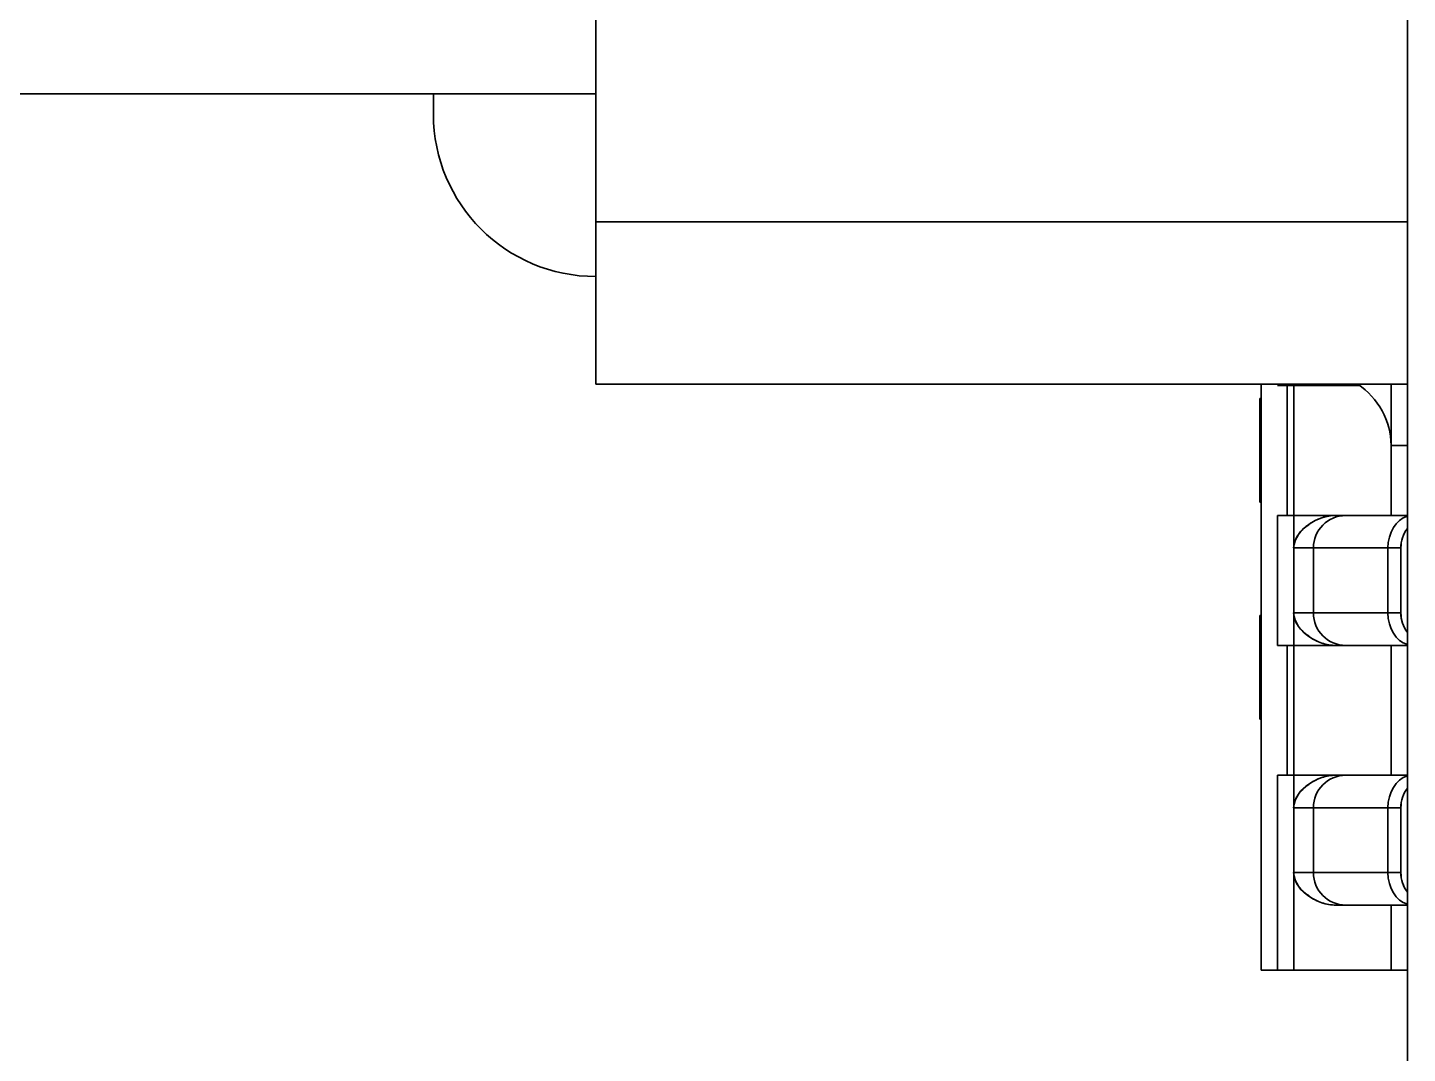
# Model space of a CAD drawing. Extents: x 146 to 1134, y 78 to 926.
# Drawn here: x 284.404 to 288.654, y 340.356 to 343.516 of the extents above; entities that cross this region are included whole.
import ezdxf

# ---------------------------------------------------------------- set-up
doc = ezdxf.new("R2010")
doc.units = 0

msp = doc.modelspace()

# ---------------------------------------------------------------- linework, layer by layer
at = {"color": 7, "lineweight": 35}
msp.add_line((288.6542, 350.7385), (288.6542, 329.0758), dxfattribs=at)
msp.add_line((288.6542, 350.7385), (288.6542, 329.0758), dxfattribs=at)
at = {"color": 7, "lineweight": 35, "ltscale": 0.038499}
for p, q in [((286.1542, 342.9172), (286.1542, 344.4572)), ((286.1542, 342.9172), (286.1542, 344.4572)), ((288.6542, 344.4572), (288.6542, 342.9172)), ((288.6542, 342.9172), (288.6542, 344.4572))]:
    msp.add_line(p, q, dxfattribs=at)
at = {"color": 7, "lineweight": 35, "ltscale": 0.01875}
msp.add_line((286.1542, 343.3122), (286.1542, 344.0622), dxfattribs=at)
at = {"color": 7, "lineweight": 35, "ltscale": 0.1425}
for p, q in [((280.4542, 343.3122), (286.1542, 343.3122)), ((286.1542, 343.3122), (280.4542, 343.3122))]:
    msp.add_line(p, q, dxfattribs=at)
at = {"color": 7, "lineweight": 35, "ltscale": 0.001577}
msp.add_line((285.6542, 343.3123), (285.6542, 343.2492), dxfattribs=at)
at = {"color": 7, "lineweight": 35, "ltscale": 0.001575}
msp.add_line((285.6542, 343.2492), (285.6542, 343.3122), dxfattribs=at)
msp.add_line((285.6542, 343.2492), (285.6542, 343.3122), dxfattribs=at)
at = {"color": 7, "lineweight": 35, "ltscale": 0.014075}
msp.add_line((286.1542, 343.3122), (286.1542, 342.7492), dxfattribs=at)
at = {"color": 7, "lineweight": 35, "ltscale": 0.009875}
msp.add_line((286.1542, 343.3122), (286.1542, 342.9172), dxfattribs=at)
at = {"color": 7, "lineweight": 35, "ltscale": 0.014024}
msp.add_line((286.1542, 342.7492), (286.1542, 343.3101), dxfattribs=at)
at = {"color": 7, "lineweight": 35, "ltscale": 0.0125}
for p, q in [((286.1542, 342.4172), (286.1542, 342.9172)), ((286.1542, 342.9172), (286.1542, 342.4172)), ((288.6542, 342.4172), (288.6542, 342.9172))]:
    msp.add_line(p, q, dxfattribs=at)
at = {"color": 7, "lineweight": 35, "ltscale": 0.0625}
for p, q in [((288.6542, 342.9172), (286.1542, 342.9172)), ((288.6542, 342.9172), (286.1542, 342.9172)), ((286.1542, 342.4172), (288.6542, 342.4172)), ((288.6542, 342.4172), (286.1542, 342.4172))]:
    msp.add_line(p, q, dxfattribs=at)
at = {"color": 7, "lineweight": 35, "ltscale": 0.004784}
for p, q in [((286.1542, 342.7258), (286.1542, 342.9172)), ((288.6542, 342.7258), (288.6542, 342.9172))]:
    msp.add_line(p, q, dxfattribs=at)
at = {"color": 7, "lineweight": 35, "ltscale": 0.004055}
for p, q in [((286.1542, 342.5636), (286.1542, 342.7258)), ((288.6542, 342.5636), (288.6542, 342.7258))]:
    msp.add_line(p, q, dxfattribs=at)
at = {"color": 7, "lineweight": 35, "ltscale": 0.00271}
for p, q in [((286.1542, 342.4552), (286.1542, 342.5636)), ((288.6542, 342.4552), (288.6542, 342.5636))]:
    msp.add_line(p, q, dxfattribs=at)
at = {"color": 7, "lineweight": 35, "ltscale": 0.000951385}
for p, q in [((286.1542, 342.4172), (286.1542, 342.4552)), ((288.6542, 342.4172), (288.6542, 342.4552))]:
    msp.add_line(p, q, dxfattribs=at)
at = {"color": 7, "lineweight": 35, "ltscale": 0.0451}
for p, q in [((288.2042, 340.6132), (288.2042, 342.4171)), ((288.2042, 342.4171), (288.2042, 340.6132))]:
    msp.add_line(p, q, dxfattribs=at)
at = {"color": 7, "lineweight": 35, "ltscale": 0.001093}
msp.add_line((288.2042, 342.3734), (288.2042, 342.4171), dxfattribs=at)
at = {"color": 7, "lineweight": 35, "ltscale": 0.00125}
for p, q in [((288.2542, 342.4132), (288.3042, 342.4132)), ((288.6542, 342.2292), (288.6042, 342.2292)), ((288.6042, 342.2292), (288.6542, 342.2292)), ((288.3042, 342.0132), (288.2542, 342.0132)), ((288.6542, 342.0132), (288.6042, 342.0132)), ((288.6042, 342.0132), (288.6542, 342.0132)), ((288.6042, 342.0132), (288.6542, 342.0132)), ((288.6542, 342.0132), (288.6042, 342.0132)), ((288.6042, 342.0132), (288.6542, 342.0132)), ((288.6542, 342.0132), (288.6042, 342.0132)), ((288.2542, 341.6132), (288.3042, 341.6132)), ((288.3042, 341.2132), (288.2542, 341.2132)), ((288.6542, 341.2132), (288.6042, 341.2132)), ((288.6042, 341.2132), (288.6542, 341.2132)), ((288.6542, 341.2132), (288.6042, 341.2132)), ((288.6042, 341.2132), (288.6542, 341.2132)), ((288.6042, 341.2132), (288.6542, 341.2132)), ((288.6542, 341.2132), (288.6042, 341.2132)), ((288.2042, 340.6132), (288.2542, 340.6132)), ((288.2042, 340.6132), (288.2542, 340.6132)), ((288.2542, 340.6132), (288.3042, 340.6132)), ((288.6042, 340.6132), (288.6542, 340.6132))]:
    msp.add_line(p, q, dxfattribs=at)
at = {"color": 7, "lineweight": 35, "ltscale": 0.01}
for p, q in [((288.2842, 342.0132), (288.2842, 342.4132)), ((288.2842, 342.0132), (288.2842, 342.4132)), ((288.3042, 342.4132), (288.3042, 342.0132)), ((288.3042, 342.4132), (288.3042, 342.0132)), ((288.2842, 341.2132), (288.2842, 341.6132)), ((288.2842, 341.2132), (288.2842, 341.6132)), ((288.3042, 341.6132), (288.3042, 341.2132)), ((288.3042, 341.6132), (288.3042, 341.2132)), ((288.2542, 340.8132), (288.2542, 341.2132))]:
    msp.add_line(p, q, dxfattribs=at)
at = {"color": 7, "lineweight": 35, "ltscale": 0.001475}
for p, q in [((288.3042, 342.3542), (288.3042, 342.4132)), ((288.3042, 341.2132), (288.3042, 341.2722)), ((288.6042, 341.2132), (288.6042, 341.2722))]:
    msp.add_line(p, q, dxfattribs=at)
at = {"color": 7, "lineweight": 35, "ltscale": 0.005}
for p, q in [((288.3042, 342.2132), (288.3042, 342.4132)), ((288.3042, 342.0132), (288.3042, 342.2132)), ((288.6042, 342.2132), (288.6042, 342.0132)), ((288.3042, 341.9132), (288.3042, 341.7132)), ((288.3042, 341.7132), (288.3042, 341.9132)), ((288.3648, 341.9132), (288.3648, 341.7132)), ((288.3648, 341.9132), (288.3648, 341.7132)), ((288.5942, 341.7132), (288.5942, 341.9132)), ((288.5942, 341.7132), (288.5942, 341.9132)), ((288.6342, 341.7132), (288.6342, 341.9132)), ((288.6342, 341.9132), (288.6342, 341.7132)), ((288.3042, 341.4132), (288.3042, 341.6132)), ((288.6042, 341.6132), (288.6042, 341.4132)), ((288.3042, 341.2132), (288.3042, 341.4132)), ((288.6042, 341.4132), (288.6042, 341.2132)), ((288.3042, 341.1132), (288.3042, 340.9132)), ((288.3042, 340.9132), (288.3042, 341.1132)), ((288.3648, 341.1132), (288.3648, 340.9132)), ((288.3648, 341.1132), (288.3648, 340.9132)), ((288.5942, 340.9132), (288.5942, 341.1132)), ((288.5942, 340.9132), (288.5942, 341.1132)), ((288.6342, 340.9132), (288.6342, 341.1132)), ((288.6342, 341.1132), (288.6342, 340.9132)), ((288.2542, 340.8132), (288.2542, 340.6132)), ((288.6042, 340.8132), (288.6042, 340.6132)), ((288.6042, 340.8132), (288.6042, 340.6132)), ((288.6542, 340.8132), (288.6542, 340.6132))]:
    msp.add_line(p, q, dxfattribs=at)
at = {"color": 7, "lineweight": 35, "ltscale": 0.003999}
for p, q in [((288.4642, 342.4132), (288.3042, 342.4132)), ((288.3042, 341.6132), (288.4642, 341.6132)), ((288.4642, 341.6132), (288.3042, 341.6132))]:
    msp.add_line(p, q, dxfattribs=at)
at = {"color": 7, "lineweight": 35, "ltscale": 0.000829922}
msp.add_line((288.4015, 342.4171), (288.4344, 342.4132), dxfattribs=at)
at = {"color": 7, "lineweight": 35, "ltscale": 0.000810712}
msp.add_line((288.4022, 342.4171), (288.4344, 342.4132), dxfattribs=at)
at = {"color": 7, "lineweight": 35, "ltscale": 0.000743866}
for p, q in [((288.4344, 342.4132), (288.4642, 342.4132)), ((288.4344, 341.6132), (288.4642, 341.6132)), ((288.4344, 340.8132), (288.4642, 340.8132))]:
    msp.add_line(p, q, dxfattribs=at)
at = {"color": 7, "lineweight": 35, "ltscale": 0.000745392}
for p, q in [((288.4344, 342.4132), (288.4642, 342.4132)), ((288.4344, 342.0132), (288.4642, 342.0132)), ((288.4642, 342.0132), (288.4344, 342.0132)), ((288.4344, 341.6132), (288.4642, 341.6132)), ((288.4344, 341.6132), (288.4642, 341.6132)), ((288.4344, 341.2132), (288.4642, 341.2132)), ((288.4642, 341.2132), (288.4344, 341.2132)), ((288.4344, 340.8132), (288.4642, 340.8132)), ((288.4344, 340.8132), (288.4642, 340.8132))]:
    msp.add_line(p, q, dxfattribs=at)
at = {"color": 7, "lineweight": 35, "ltscale": 0.000698195}
msp.add_line((288.4642, 342.4132), (288.4366, 342.4171), dxfattribs=at)
at = {"color": 7, "lineweight": 35, "ltscale": 0.000691182}
msp.add_line((288.4369, 342.4171), (288.4642, 342.4132), dxfattribs=at)
at = {"color": 7, "lineweight": 35, "ltscale": 0.001089}
msp.add_line((288.4642, 342.4132), (288.5078, 342.4132), dxfattribs=at)
at = {"color": 7, "lineweight": 35, "ltscale": 0.0047}
msp.add_line((288.6042, 342.2292), (288.6042, 342.4172), dxfattribs=at)
msp.add_line((288.6042, 342.2292), (288.6042, 342.4172), dxfattribs=at)
at = {"color": 7, "lineweight": 35, "ltscale": 0.004698}
msp.add_line((288.6042, 342.4171), (288.6042, 342.2292), dxfattribs=at)
at = {"color": 7, "lineweight": 35, "ltscale": 0.004699}
for p, q in [((288.6542, 342.2292), (288.6542, 342.4171)), ((288.6542, 342.4171), (288.6542, 342.2292))]:
    msp.add_line(p, q, dxfattribs=at)
at = {"color": 7, "lineweight": 35, "ltscale": 2.59399e-05}
msp.add_line((288.1992, 342.3724), (288.1992, 342.3734), dxfattribs=at)
at = {"color": 7, "lineweight": 35, "ltscale": 0.003984}
msp.add_line((288.1992, 342.2141), (288.1992, 342.3734), dxfattribs=at)
at = {"color": 7, "lineweight": 35, "ltscale": 0.000125122}
for p, q in [((288.1992, 342.3734), (288.2042, 342.3734)), ((288.2042, 342.3734), (288.1992, 342.3734)), ((288.2042, 342.3111), (288.1992, 342.3111)), ((288.2042, 342.2159), (288.1992, 342.2159)), ((288.2042, 342.2133), (288.1992, 342.2133)), ((288.1992, 342.2133), (288.2042, 342.2133)), ((288.2042, 342.2122), (288.1992, 342.2122)), ((288.2042, 342.1163), (288.1992, 342.1163)), ((288.2042, 342.1029), (288.1992, 342.1029)), ((288.1992, 342.1029), (288.2042, 342.1029)), ((288.2042, 342.054), (288.1992, 342.054)), ((288.1992, 342.054), (288.2042, 342.054)), ((288.1992, 341.7049), (288.2042, 341.7049)), ((288.2042, 341.7049), (288.1992, 341.7049)), ((288.2042, 341.6971), (288.1992, 341.6971)), ((288.1992, 341.6971), (288.2042, 341.6971)), ((288.2042, 341.6425), (288.1992, 341.6425)), ((288.2042, 341.6347), (288.1992, 341.6347)), ((288.2042, 341.588), (288.1992, 341.588)), ((288.2042, 341.5802), (288.1992, 341.5802)), ((288.2042, 341.5708), (288.1992, 341.5708)), ((288.2042, 341.5502), (288.1992, 341.5502)), ((288.1992, 341.5502), (288.2042, 341.5502)), ((288.2042, 341.5485), (288.1992, 341.5485)), ((288.2042, 341.5484), (288.1992, 341.5484)), ((288.2042, 341.4711), (288.1992, 341.4711)), ((288.2042, 341.4477), (288.1992, 341.4477)), ((288.2042, 341.4088), (288.1992, 341.4088)), ((288.1992, 341.4088), (288.2042, 341.4088)), ((288.2042, 341.3854), (288.1992, 341.3854)), ((288.1992, 341.3854), (288.2042, 341.3854))]:
    msp.add_line(p, q, dxfattribs=at)
at = {"color": 7, "lineweight": 35, "ltscale": 0.004002}
for p, q in [((288.1992, 342.3734), (288.1992, 342.2133)), ((288.2042, 342.2133), (288.2042, 342.3734)), ((288.1992, 342.054), (288.1992, 342.2141))]:
    msp.add_line(p, q, dxfattribs=at)
at = {"color": 7, "lineweight": 35, "ltscale": 0.000100708}
msp.add_line((288.1992, 342.3683), (288.1992, 342.3724), dxfattribs=at)
at = {"color": 7, "lineweight": 35, "ltscale": 0.003268}
msp.add_line((288.1992, 342.2376), (288.1992, 342.3683), dxfattribs=at)
at = {"color": 7, "lineweight": 35, "ltscale": 0.003526}
for p, q in [((288.3042, 342.2132), (288.3042, 342.3542)), ((288.3042, 342.0721), (288.3042, 342.2132)), ((288.6042, 342.0721), (288.6042, 342.2132)), ((288.3042, 341.4132), (288.3042, 341.5542)), ((288.6042, 341.4132), (288.6042, 341.5542)), ((288.3042, 341.2722), (288.3042, 341.4132)), ((288.6042, 341.2722), (288.6042, 341.4132))]:
    msp.add_line(p, q, dxfattribs=at)
at = {"color": 7, "lineweight": 35, "ltscale": 0.00238}
msp.add_line((288.1992, 342.2159), (288.1992, 342.3111), dxfattribs=at)
at = {"color": 7, "lineweight": 35, "ltscale": 0.002472}
msp.add_line((288.1992, 342.3111), (288.1992, 342.2122), dxfattribs=at)
at = {"color": 7, "lineweight": 35, "ltscale": 0.0006073}
msp.add_line((288.1992, 342.2133), (288.1992, 342.2376), dxfattribs=at)
at = {"color": 7, "lineweight": 35, "ltscale": 0.00249}
msp.add_line((288.1992, 342.1163), (288.1992, 342.2159), dxfattribs=at)
at = {"color": 7, "lineweight": 35, "ltscale": 0.000826263}
msp.add_line((288.1992, 342.1803), (288.1992, 342.2133), dxfattribs=at)
at = {"color": 7, "lineweight": 35, "ltscale": 0.00276}
for p, q in [((288.1992, 342.2133), (288.1992, 342.1029)), ((288.2042, 342.1029), (288.2042, 342.2133))]:
    msp.add_line(p, q, dxfattribs=at)
at = {"color": 7, "lineweight": 35, "ltscale": 0.002399}
msp.add_line((288.1992, 342.2122), (288.1992, 342.1163), dxfattribs=at)
at = {"color": 7, "lineweight": 35, "ltscale": 0.000409698}
msp.add_line((288.6042, 342.2296), (288.6042, 342.2132), dxfattribs=at)
at = {"color": 7, "lineweight": 35, "ltscale": 0.000408936}
msp.add_line((288.6042, 342.2132), (288.6042, 342.2295), dxfattribs=at)
at = {"color": 7, "lineweight": 35, "ltscale": 0.005824}
msp.add_line((288.6542, 342.2292), (288.6542, 341.9962), dxfattribs=at)
at = {"color": 7, "lineweight": 35, "ltscale": 0.0054}
msp.add_line((288.6542, 342.0132), (288.6542, 342.2292), dxfattribs=at)
at = {"color": 7, "lineweight": 35, "ltscale": 0.001421}
msp.add_line((288.1992, 342.1234), (288.1992, 342.1803), dxfattribs=at)
at = {"color": 7, "lineweight": 35, "ltscale": 0.000512695}
msp.add_line((288.1992, 342.1029), (288.1992, 342.1234), dxfattribs=at)
at = {"color": 7, "lineweight": 35, "ltscale": 0.000373077}
msp.add_line((288.1992, 342.088), (288.1992, 342.1029), dxfattribs=at)
at = {"color": 7, "lineweight": 35, "ltscale": 0.001224}
for p, q in [((288.1992, 342.1029), (288.1992, 342.054)), ((288.2042, 342.054), (288.2042, 342.1029))]:
    msp.add_line(p, q, dxfattribs=at)
at = {"color": 7, "lineweight": 35, "ltscale": 0.000275421}
msp.add_line((288.1992, 342.077), (288.1992, 342.088), dxfattribs=at)
at = {"color": 7, "lineweight": 35, "ltscale": 0.000531006}
msp.add_line((288.1992, 342.0557), (288.1992, 342.077), dxfattribs=at)
at = {"color": 7, "lineweight": 35, "ltscale": 4.42505e-05}
msp.add_line((288.1992, 342.054), (288.1992, 342.0557), dxfattribs=at)
at = {"color": 7, "lineweight": 35, "ltscale": 0.008727}
msp.add_line((288.2042, 341.7049), (288.2042, 342.054), dxfattribs=at)
at = {"color": 7, "lineweight": 35, "ltscale": 0.001474}
for p, q in [((288.3042, 342.0132), (288.3042, 342.0721)), ((288.6042, 342.0132), (288.6042, 342.0721)), ((288.3042, 341.5542), (288.3042, 341.6132)), ((288.6042, 341.5542), (288.6042, 341.6132))]:
    msp.add_line(p, q, dxfattribs=at)
at = {"color": 7, "lineweight": 35, "ltscale": 0.010001}
for p, q in [((288.2542, 342.0132), (288.2542, 341.6132)), ((288.2542, 342.0132), (288.2542, 341.6132)), ((288.2542, 341.6132), (288.2542, 342.0132)), ((288.3042, 342.0132), (288.3042, 341.6132))]:
    msp.add_line(p, q, dxfattribs=at)
at = {"color": 7, "lineweight": 35, "ltscale": 0.000366211}
for p, q in [((288.2689, 342.0132), (288.2542, 342.0132)), ((288.6542, 342.0132), (288.6396, 342.0132)), ((288.2542, 341.6132), (288.2689, 341.6132)), ((288.2689, 341.2132), (288.2542, 341.2132)), ((288.6542, 341.2132), (288.6396, 341.2132)), ((288.2689, 340.6132), (288.2542, 340.6132)), ((288.6542, 340.6132), (288.6396, 340.6132))]:
    msp.add_line(p, q, dxfattribs=at)
at = {"color": 7, "lineweight": 35, "ltscale": 0.000749969}
for p, q in [((288.2542, 342.0132), (288.2842, 342.0132)), ((288.2542, 341.2132), (288.2842, 341.2132))]:
    msp.add_line(p, q, dxfattribs=at)
at = {"color": 7, "lineweight": 35, "ltscale": 0.000884247}
for p, q in [((288.3042, 342.0132), (288.2689, 342.0132)), ((288.6396, 342.0132), (288.6042, 342.0132)), ((288.2689, 341.6132), (288.3042, 341.6132)), ((288.3042, 341.2132), (288.2689, 341.2132)), ((288.6396, 341.2132), (288.6042, 341.2132)), ((288.3042, 340.6132), (288.2689, 340.6132)), ((288.6396, 340.6132), (288.6042, 340.6132))]:
    msp.add_line(p, q, dxfattribs=at)
at = {"color": 7, "lineweight": 35, "ltscale": 0.000500488}
for p, q in [((288.3042, 342.0132), (288.2842, 342.0132)), ((288.3042, 341.2132), (288.2842, 341.2132))]:
    msp.add_line(p, q, dxfattribs=at)
at = {"color": 7, "lineweight": 35, "ltscale": 0.0075}
for p, q in [((288.3042, 342.0132), (288.6042, 342.0132)), ((288.6042, 342.0132), (288.3042, 342.0132)), ((288.6042, 342.0132), (288.3042, 342.0132)), ((288.3042, 342.0132), (288.6042, 342.0132)), ((288.3042, 342.0132), (288.6042, 342.0132)), ((288.3042, 341.2132), (288.6042, 341.2132)), ((288.6042, 341.2132), (288.3042, 341.2132)), ((288.6042, 341.2132), (288.3042, 341.2132)), ((288.3042, 341.2132), (288.6042, 341.2132)), ((288.3042, 341.2132), (288.6042, 341.2132)), ((288.3042, 340.6132), (288.3042, 340.9132)), ((288.6042, 340.6132), (288.3042, 340.6132)), ((288.6042, 340.6132), (288.3042, 340.6132))]:
    msp.add_line(p, q, dxfattribs=at)
at = {"color": 7, "lineweight": 35, "ltscale": 0.0025}
for p, q in [((288.3042, 341.9132), (288.3042, 342.0132)), ((288.3042, 341.6132), (288.3042, 341.7132)), ((288.3042, 341.1132), (288.3042, 341.2132))]:
    msp.add_line(p, q, dxfattribs=at)
at = {"color": 7, "lineweight": 35, "ltscale": 0.004245}
for p, q in [((288.6042, 342.0132), (288.4344, 342.0132)), ((288.6042, 341.2132), (288.4344, 341.2132))]:
    msp.add_line(p, q, dxfattribs=at)
at = {"color": 7, "lineweight": 35, "ltscale": 0.001557}
for p, q in [((288.4642, 342.0132), (288.5265, 342.0132)), ((288.4642, 341.6132), (288.5265, 341.6132)), ((288.4642, 341.2132), (288.5265, 341.2132)), ((288.4642, 340.8132), (288.5265, 340.8132))]:
    msp.add_line(p, q, dxfattribs=at)
at = {"color": 7, "lineweight": 35, "ltscale": 0.00475}
for p, q in [((288.6542, 342.0132), (288.4642, 342.0132)), ((288.4642, 341.6132), (288.6542, 341.6132)), ((288.6542, 341.2132), (288.4642, 341.2132)), ((288.4642, 340.8132), (288.6542, 340.8132))]:
    msp.add_line(p, q, dxfattribs=at)
at = {"color": 7, "lineweight": 35, "ltscale": 0.003193}
for p, q in [((288.5265, 342.0132), (288.6542, 342.0132)), ((288.5265, 341.6132), (288.6542, 341.6132)), ((288.5265, 341.2132), (288.6542, 341.2132)), ((288.5265, 340.8132), (288.6542, 340.8132))]:
    msp.add_line(p, q, dxfattribs=at)
at = {"color": 7, "lineweight": 35, "ltscale": 0.000424194}
for p, q in [((288.6542, 341.9962), (288.6542, 342.0132)), ((288.6542, 341.9962), (288.6542, 342.0132)), ((288.6542, 341.9962), (288.6542, 342.0132)), ((288.6542, 341.6132), (288.6542, 341.6301)), ((288.6542, 341.6132), (288.6542, 341.6301)), ((288.6542, 341.6132), (288.6542, 341.6301))]:
    msp.add_line(p, q, dxfattribs=at)
at = {"color": 7, "lineweight": 35, "ltscale": 5.87463e-05}
for p, q in [((288.6542, 342.0108), (288.6542, 342.0132)), ((288.6542, 342.0108), (288.6542, 342.0132)), ((288.6542, 341.6132), (288.6542, 341.6155)), ((288.6542, 341.6132), (288.6542, 341.6155)), ((288.6542, 341.2108), (288.6542, 341.2132)), ((288.6542, 341.2108), (288.6542, 341.2132)), ((288.6542, 340.8132), (288.6542, 340.8155)), ((288.6542, 340.8132), (288.6542, 340.8155))]:
    msp.add_line(p, q, dxfattribs=at)
at = {"color": 7, "lineweight": 35, "ltscale": 0.000214386}
for p, q in [((288.6542, 342.0023), (288.6542, 342.0108)), ((288.6542, 341.6155), (288.6542, 341.6241)), ((288.6542, 340.8155), (288.6542, 340.8241))]:
    msp.add_line(p, q, dxfattribs=at)
at = {"color": 7, "lineweight": 35, "ltscale": 0.000515747}
for p, q in [((288.6542, 341.9902), (288.6542, 342.0108)), ((288.6542, 341.6155), (288.6542, 341.6361))]:
    msp.add_line(p, q, dxfattribs=at)
at = {"color": 7, "lineweight": 35, "ltscale": 0.000301361}
for p, q in [((288.6542, 341.9902), (288.6542, 342.0023)), ((288.6542, 341.6241), (288.6542, 341.6361)), ((288.6542, 341.1902), (288.6542, 341.2023))]:
    msp.add_line(p, q, dxfattribs=at)
at = {"color": 7, "lineweight": 35, "ltscale": 0.000292206}
for p, q in [((288.6542, 341.9785), (288.6542, 341.9902)), ((288.6542, 341.6361), (288.6542, 341.6478)), ((288.6542, 341.1785), (288.6542, 341.1902))]:
    msp.add_line(p, q, dxfattribs=at)
at = {"color": 7, "lineweight": 35, "ltscale": 0.00042572}
for p, q in [((288.6542, 341.9732), (288.6542, 341.9902)), ((288.6542, 341.6361), (288.6542, 341.6532))]:
    msp.add_line(p, q, dxfattribs=at)
at = {"color": 7, "lineweight": 35, "ltscale": 0.000133514}
for p, q in [((288.6542, 341.9732), (288.6542, 341.9785)), ((288.6542, 341.6478), (288.6542, 341.6532)), ((288.6542, 340.8478), (288.6542, 340.8532))]:
    msp.add_line(p, q, dxfattribs=at)
at = {"color": 7, "lineweight": 35, "ltscale": 0.008}
for p, q in [((288.6542, 341.6532), (288.6542, 341.9732)), ((288.6542, 341.9732), (288.6542, 341.6532))]:
    msp.add_line(p, q, dxfattribs=at)
at = {"color": 7, "lineweight": 35, "ltscale": 0.001514}
for p, q in [((288.3042, 341.9132), (288.3648, 341.9132)), ((288.3042, 341.9132), (288.3648, 341.9132)), ((288.3648, 341.7132), (288.3042, 341.7132)), ((288.3648, 341.7132), (288.3042, 341.7132)), ((288.3042, 341.1132), (288.3648, 341.1132)), ((288.3042, 341.1132), (288.3648, 341.1132)), ((288.3648, 340.9132), (288.3042, 340.9132)), ((288.3648, 340.9132), (288.3042, 340.9132))]:
    msp.add_line(p, q, dxfattribs=at)
at = {"color": 7, "lineweight": 35, "ltscale": 0.005735}
for p, q in [((288.5942, 341.9132), (288.3648, 341.9132)), ((288.3648, 341.9132), (288.5942, 341.9132)), ((288.3648, 341.7132), (288.5942, 341.7132)), ((288.5942, 341.7132), (288.3648, 341.7132)), ((288.5942, 341.1132), (288.3648, 341.1132)), ((288.3648, 341.1132), (288.5942, 341.1132)), ((288.3648, 340.9132), (288.5942, 340.9132)), ((288.5942, 340.9132), (288.3648, 340.9132))]:
    msp.add_line(p, q, dxfattribs=at)
at = {"color": 7, "lineweight": 35, "ltscale": 0.001}
for p, q in [((288.5942, 341.9132), (288.6342, 341.9132)), ((288.5942, 341.9132), (288.6342, 341.9132)), ((288.6342, 341.7132), (288.5942, 341.7132)), ((288.6342, 341.7132), (288.5942, 341.7132)), ((288.5942, 341.1132), (288.6342, 341.1132)), ((288.5942, 341.1132), (288.6342, 341.1132)), ((288.6342, 340.9132), (288.5942, 340.9132)), ((288.6342, 340.9132), (288.5942, 340.9132))]:
    msp.add_line(p, q, dxfattribs=at)
at = {"color": 7, "lineweight": 35, "ltscale": 0.003887}
msp.add_line((288.1992, 341.5494), (288.1992, 341.7049), dxfattribs=at)
at = {"color": 7, "lineweight": 35, "ltscale": 0.001559}
for p, q in [((288.1992, 341.7049), (288.1992, 341.6425)), ((288.1992, 341.6347), (288.1992, 341.6971))]:
    msp.add_line(p, q, dxfattribs=at)
at = {"color": 7, "lineweight": 35, "ltscale": 0.003671}
for p, q in [((288.1992, 341.6971), (288.1992, 341.5502)), ((288.2042, 341.5502), (288.2042, 341.6971))]:
    msp.add_line(p, q, dxfattribs=at)
at = {"color": 7, "lineweight": 35, "ltscale": 0.000288391}
msp.add_line((288.1992, 341.6855), (288.1992, 341.6971), dxfattribs=at)
at = {"color": 7, "lineweight": 35, "ltscale": 0.001596}
msp.add_line((288.1992, 341.6217), (288.1992, 341.6855), dxfattribs=at)
at = {"color": 7, "lineweight": 35, "ltscale": 0.002353}
msp.add_line((288.1992, 341.6425), (288.1992, 341.5484), dxfattribs=at)
at = {"color": 7, "lineweight": 35, "ltscale": 0.002155}
msp.add_line((288.1992, 341.5485), (288.1992, 341.6347), dxfattribs=at)
at = {"color": 7, "lineweight": 35, "ltscale": 0.000857544}
msp.add_line((288.1992, 341.5874), (288.1992, 341.6217), dxfattribs=at)
at = {"color": 7, "lineweight": 35, "ltscale": 0.010424}
msp.add_line((288.6542, 341.2131), (288.6542, 341.6301), dxfattribs=at)
at = {"color": 7, "lineweight": 35, "ltscale": 0.00019455}
msp.add_line((288.1992, 341.588), (288.1992, 341.5802), dxfattribs=at)
at = {"color": 7, "lineweight": 35, "ltscale": 0.001075}
msp.add_line((288.1992, 341.545), (288.1992, 341.588), dxfattribs=at)
at = {"color": 7, "lineweight": 35, "ltscale": 0.00092926}
msp.add_line((288.1992, 341.5502), (288.1992, 341.5874), dxfattribs=at)
at = {"color": 7, "lineweight": 35, "ltscale": 0.000234985}
msp.add_line((288.1992, 341.5802), (288.1992, 341.5708), dxfattribs=at)
at = {"color": 7, "lineweight": 35, "ltscale": 0.002493}
msp.add_line((288.1992, 341.5708), (288.1992, 341.4711), dxfattribs=at)
at = {"color": 7, "lineweight": 35, "ltscale": 0.003537}
for p, q in [((288.1992, 341.5502), (288.1992, 341.4088)), ((288.2042, 341.4088), (288.2042, 341.5502))]:
    msp.add_line(p, q, dxfattribs=at)
at = {"color": 7, "lineweight": 35, "ltscale": 0.000726318}
msp.add_line((288.1992, 341.5212), (288.1992, 341.5502), dxfattribs=at)
at = {"color": 7, "lineweight": 35, "ltscale": 0.0041}
msp.add_line((288.1992, 341.3854), (288.1992, 341.5494), dxfattribs=at)
at = {"color": 7, "lineweight": 35, "ltscale": 0.001936}
msp.add_line((288.1992, 341.4711), (288.1992, 341.5485), dxfattribs=at)
at = {"color": 7, "lineweight": 35, "ltscale": 0.002517}
msp.add_line((288.1992, 341.5484), (288.1992, 341.4477), dxfattribs=at)
at = {"color": 7, "lineweight": 35, "ltscale": 0.002431}
msp.add_line((288.1992, 341.4477), (288.1992, 341.545), dxfattribs=at)
at = {"color": 7, "lineweight": 35, "ltscale": 0.001859}
msp.add_line((288.1992, 341.4468), (288.1992, 341.5212), dxfattribs=at)
at = {"color": 7, "lineweight": 35, "ltscale": 0.002274}
msp.add_line((288.1992, 341.4763), (288.1992, 341.3854), dxfattribs=at)
at = {"color": 7, "lineweight": 35, "ltscale": 0.001689}
msp.add_line((288.1992, 341.4088), (288.1992, 341.4763), dxfattribs=at)
at = {"color": 7, "lineweight": 35, "ltscale": 0.000901031}
msp.add_line((288.1992, 341.4108), (288.1992, 341.4468), dxfattribs=at)
at = {"color": 7, "lineweight": 35, "ltscale": 5.11169e-05}
msp.add_line((288.1992, 341.4088), (288.1992, 341.4108), dxfattribs=at)
at = {"color": 7, "lineweight": 35, "ltscale": 0.000479126}
msp.add_line((288.1992, 341.3865), (288.1992, 341.4057), dxfattribs=at)
at = {"color": 7, "lineweight": 35, "ltscale": 0.000584412}
msp.add_line((288.2042, 341.3854), (288.2042, 341.4088), dxfattribs=at)
at = {"color": 7, "lineweight": 35, "ltscale": 2.89917e-05}
msp.add_line((288.1992, 341.3854), (288.1992, 341.3865), dxfattribs=at)
at = {"color": 7, "lineweight": 35, "ltscale": 0.019305}
msp.add_line((288.2042, 340.6132), (288.2042, 341.3854), dxfattribs=at)
at = {"color": 7, "lineweight": 35, "ltscale": 0.015}
for p, q in [((288.2542, 341.2132), (288.2542, 340.6132)), ((288.2542, 341.2132), (288.2542, 340.6132)), ((288.3042, 341.2132), (288.3042, 340.6132))]:
    msp.add_line(p, q, dxfattribs=at)
at = {"color": 7, "lineweight": 35, "ltscale": 0.000423431}
for p, q in [((288.6542, 341.1962), (288.6542, 341.2132)), ((288.6542, 341.1962), (288.6542, 341.2132)), ((288.6542, 341.1962), (288.6542, 341.2132)), ((288.6542, 340.8132), (288.6542, 340.8301))]:
    msp.add_line(p, q, dxfattribs=at)
at = {"color": 7, "lineweight": 35, "ltscale": 0.000213623}
msp.add_line((288.6542, 341.2023), (288.6542, 341.2108), dxfattribs=at)
at = {"color": 7, "lineweight": 35, "ltscale": 0.000514984}
for p, q in [((288.6542, 341.1902), (288.6542, 341.2108)), ((288.6542, 340.8155), (288.6542, 340.8361))]:
    msp.add_line(p, q, dxfattribs=at)
at = {"color": 7, "lineweight": 35, "ltscale": 0.000426483}
for p, q in [((288.6542, 341.1732), (288.6542, 341.1902)), ((288.6542, 340.8361), (288.6542, 340.8532))]:
    msp.add_line(p, q, dxfattribs=at)
at = {"color": 7, "lineweight": 35, "ltscale": 0.000134277}
msp.add_line((288.6542, 341.1732), (288.6542, 341.1785), dxfattribs=at)
at = {"color": 7, "lineweight": 35, "ltscale": 0.007999}
for p, q in [((288.6542, 340.8532), (288.6542, 341.1732)), ((288.6542, 341.1732), (288.6542, 340.8532))]:
    msp.add_line(p, q, dxfattribs=at)
at = {"color": 7, "lineweight": 35, "ltscale": 0.000292969}
msp.add_line((288.6542, 340.8361), (288.6542, 340.8478), dxfattribs=at)
at = {"color": 7, "lineweight": 35, "ltscale": 0.000300598}
msp.add_line((288.6542, 340.8241), (288.6542, 340.8361), dxfattribs=at)
at = {"color": 7, "lineweight": 35, "ltscale": 0.005424}
msp.add_line((288.6542, 340.6132), (288.6542, 340.8301), dxfattribs=at)
msp.add_line((288.6542, 340.6132), (288.6542, 340.8301), dxfattribs=at)
at = {"color": 7, "lineweight": 35, "ltscale": 0.0189}
msp.add_line((288.6542, 339.8572), (288.6542, 340.6132), dxfattribs=at)
at = {"color": 7, "lineweight": 35}
for centre, radius, start, end in [((286.1542, 343.2492), 0.5, 180, 270), ((286.1542, 343.2492), 0.5, 180, 270), ((288.3742, 342.2258), 0.23, 0.8284, 56.3941), ((288.3742, 342.2258), 0.23, 0.8284, 56.3938), ((288.3742, 342.2258), 0.23, 0.8284, 56.3935), ((288.3742, 342.2258), 0.23, 0.8284, 56.3923), ((288.3742, 342.2258), 0.23, 0.8284, 56.3926), ((288.3742, 342.2258), 0.23, 0.8284, 56.3929), ((288.4353, 341.8705), 0.1427, 90.3575, 126.3758), ((288.4384, 341.8613), 0.1524, 108.3535, 125.1508), ((288.4646, 341.9135), 0.0997, 90.1967, 180.1953), ((288.4646, 341.9135), 0.0997, 90.1967, 180.1953), ((288.435, 341.8733), 0.1399, 90.2306, 108.5635), ((288.3974, 341.9029), 0.0942, 119.5136, 173.7002), ((288.4297, 341.873), 0.1377, 124.9848, 143.5659), ((288.7342, 341.9132), 0.1, 143.1301, 180), ((288.7317, 341.914), 0.0975, 142.6351, 180.495), ((288.3781, 341.9102), 0.074, 143.0216, 177.7287), ((288.3974, 341.7235), 0.0943, 186.3328, 240.626), ((288.3781, 341.7161), 0.0741, 182.2858, 217.0564), ((288.4646, 341.7128), 0.0997, 179.8047, 269.8033), ((288.4646, 341.7128), 0.0997, 179.8047, 269.8033), ((288.7317, 341.7123), 0.0975, 179.505, 217.3649), ((288.7342, 341.7132), 0.1, 180, 216.8699), ((288.4299, 341.7536), 0.1381, 216.5214, 235.0855), ((288.4353, 341.7557), 0.1426, 233.6952, 269.6469), ((288.4384, 341.7651), 0.1524, 234.9284, 251.728), ((288.435, 341.753), 0.1399, 251.522, 269.7714), ((288.4353, 341.0706), 0.1427, 90.3575, 126.3758), ((288.4384, 341.0613), 0.1524, 108.3535, 125.1508), ((288.4646, 341.1135), 0.0997, 90.1967, 180.1953), ((288.4646, 341.1135), 0.0997, 90.1967, 180.1953), ((288.435, 341.0733), 0.1399, 90.2306, 108.5635), ((288.3974, 341.1029), 0.0942, 119.5136, 173.7002), ((288.3781, 341.1102), 0.074, 143.0216, 177.7287), ((288.4297, 341.073), 0.1377, 124.9848, 143.5659), ((288.7317, 341.114), 0.0975, 142.6351, 180.495), ((288.7342, 341.1132), 0.1, 143.1301, 180), ((288.3974, 340.9235), 0.0943, 186.3328, 240.626), ((288.3781, 340.9161), 0.0741, 182.2858, 217.0564), ((288.4646, 340.9128), 0.0997, 179.8047, 269.8033), ((288.4646, 340.9128), 0.0997, 179.8047, 269.8033), ((288.7317, 340.9123), 0.0975, 179.505, 217.3649), ((288.7342, 340.9132), 0.1, 180, 216.8699), ((288.4299, 340.9536), 0.1381, 216.5214, 235.0855), ((288.4353, 340.9557), 0.1426, 233.6952, 269.6469), ((288.4384, 340.9651), 0.1524, 234.9284, 251.728), ((288.435, 340.953), 0.1399, 251.522, 269.7714)]:
    msp.add_arc(centre, radius, start, end, dxfattribs=at)
for centre, start_param, end_param in [((288.6707, 341.9132), 3.358544, 4.712389), ((288.6707, 341.9132), 3.358544, 4.712389), ((288.6707, 341.7132), 4.712389, 6.066234), ((288.6707, 341.7132), 4.712389, 6.066234), ((288.6707, 341.1132), 3.358544, 4.712389), ((288.6707, 341.1132), 3.358544, 4.712389), ((288.6707, 340.9132), 4.712389, 6.066234), ((288.6707, 340.9132), 4.712389, 6.066234)]:
    msp.add_ellipse(centre, major_axis=(0, -0.1), ratio=0.764665, start_param=start_param, end_param=end_param, dxfattribs=at)

doc.saveas('drawing.dxf')
